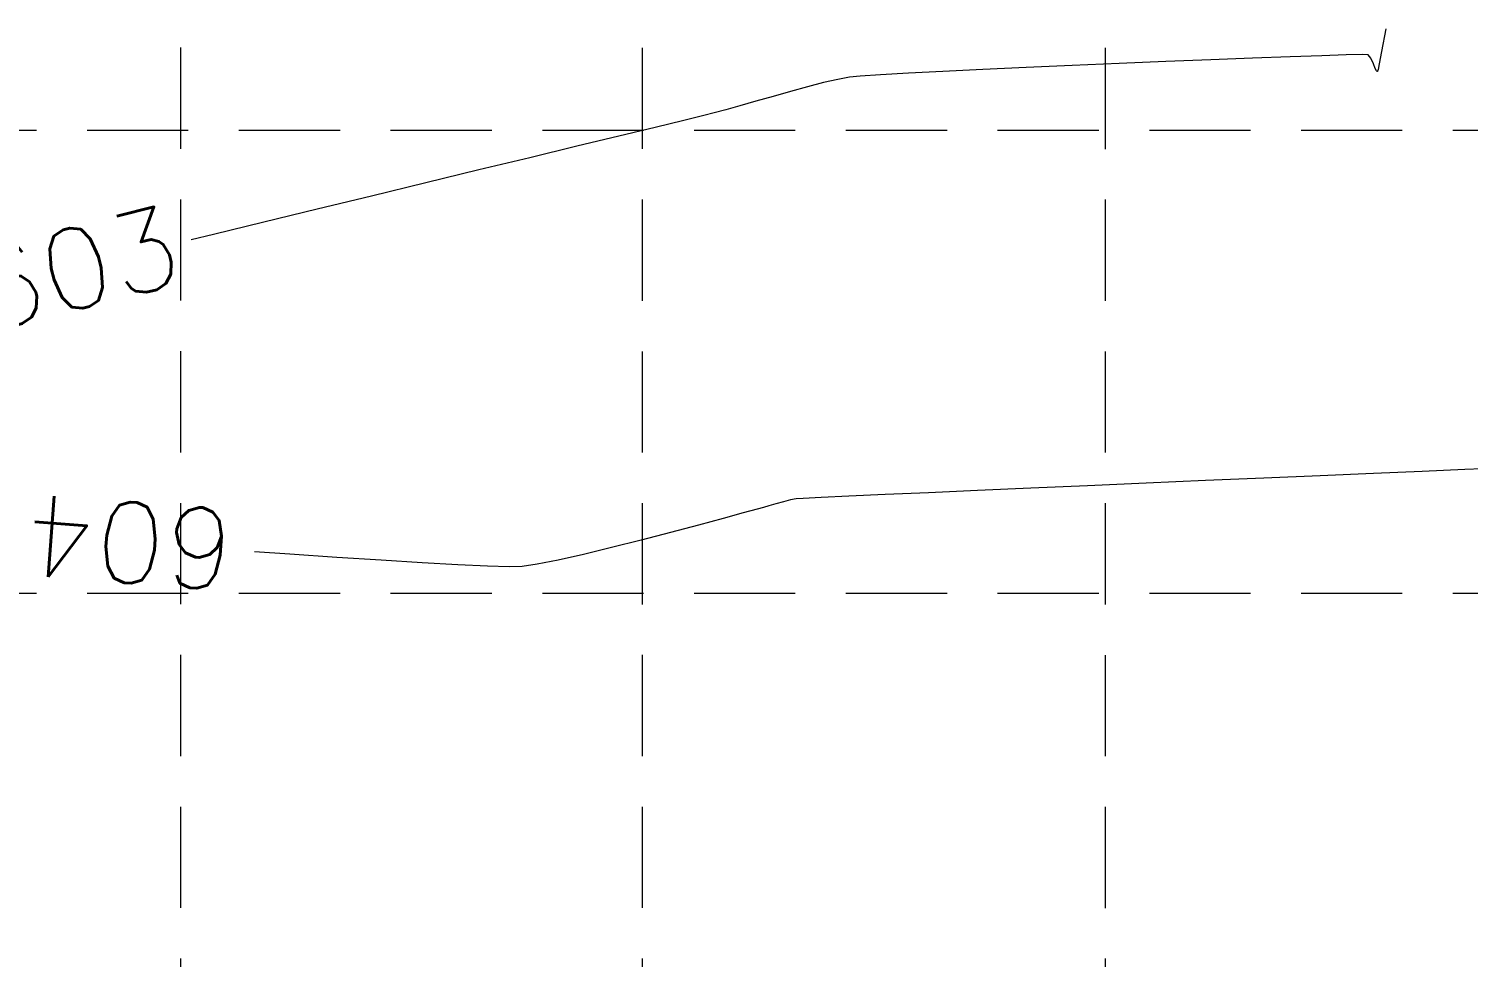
# Model space of a CAD drawing. Extents: x 2140663 to 2528301, y 336313 to 7007653.
# Drawn here: x 2527549.5 to 2527634.9, y 7006587.1 to 7006642.1 of the extents above; entities that cross this region are included whole.
import ezdxf

# ---------------------------------------------------------------- set-up
doc = ezdxf.new("R2010")
doc.units = 0
doc.header["$MEASUREMENT"] = 0
doc.linetypes.add('HIDDEN', pattern=[0.375, 0.25, -0.125])
doc.layers.add('1 EXISTING CONTOURS', color=43, linetype='Continuous')
doc.layers.add('GRID', color=254, linetype='HIDDEN')
doc.styles.add('L200', font='simplex', dxfattribs={"height": 12})

msp = doc.modelspace()

# ---------------------------------------------------------------- linework, layer by layer
at = {"layer": '1 EXISTING CONTOURS', "color": 43, "lineweight": 0}
for points, elevation in [([(2527629.97420197, 7006642.10377635), (2527629.723489377, 7006640.764248069)], 603), ([(2527627.625592851, 7006640.550761409), (2527626.173528906, 7006640.506419599)], 603), ([(2527628.927075238, 7006640.566345708), (2527628.57055769, 7006640.571784422)], 603), ([(2527629.58125972, 7006640.020394182), (2527629.512536824, 7006639.68700294)], 603), ([(2527598.805770667, 7006639.299478954), (2527598.164103181, 7006639.237999587)], 603), ([(2527599.997865451, 7006639.378497636), (2527598.805770667, 7006639.299478954)], 603), ([(2527603.707944177, 7006639.576581227), (2527601.65903935, 7006639.471912705)], 603), ([(2527611.367562382, 7006639.926678198), (2527608.643553878, 7006639.807106906)], 603), ([(2527629.47914011, 7006639.569825807), (2527629.46191224, 7006639.574410235)], 603), ([(2527629.486191763, 7006639.583539603), (2527629.47914011, 7006639.569825807)], 603), ([(2527594.663275554, 7006638.388284752), (2527593.628292342, 7006638.09574205)], 603), ([(2527591.669243633, 7006637.53315693), (2527590.831649362, 7006637.297010818)], 603), ([(2527589.533368997, 7006636.96232741), (2527588.3380326, 7006636.671657067)], 603), ([(2527584.49267192, 7006635.74144133), (2527581.988877843, 7006635.136615226)], 603), ([(2527586.63342854, 7006636.258908493), (2527584.49267192, 7006635.74144133)], 603), ([(2527581.988877843, 7006635.136615226), (2527579.195161412, 7006634.461789823)], 603), ([(2527579.195161412, 7006634.461789823), (2527576.18463773, 7006633.734324767)], 603), ([(2527569.805629024, 7006632.190914269), (2527566.583374206, 7006631.409688114)], 603), ([(2527563.43677255, 7006630.645260883), (2527560.438939156, 7006629.914992218)], 603), ([(2527622.738071919, 7006615.465104107), (2527619.269360979, 7006615.316490798)], 604), ([(2527629.242568904, 7006615.741757703), (2527626.088140367, 7006615.607956986)], 604), ([(2527636.762040863, 7006616.055929574), (2527634.656516571, 7006615.969035731)], 604), ([(2527598.134177767, 7006614.39141116), (2527596.488233954, 7006614.315216786)], 604), ([(2527608.921347389, 7006614.869005629), (2527605.748040665, 7006614.730267932)], 604), ([(2527593.061859351, 7006613.725141801), (2527592.68828826, 7006613.623892975)], 604), ([(2527594.250759126, 7006614.060142914), (2527593.803024257, 7006613.933780243)], 604), ([(2527594.996346571, 7006614.237715254), (2527594.668812373, 7006614.169403912)], 604), ([(2527596.488233954, 7006614.315216786), (2527595.416624416, 7006614.262887573)], 604), ([(2527589.206755892, 7006612.680738146), (2527587.556417859, 7006612.243551048)], 604), ([(2527590.671602794, 7006613.074590959), (2527589.206755892, 7006612.680738146)], 604), ([(2527564.974458307, 7006610.950431109), (2527562.880648104, 7006611.097616534)], 604), ([(2527585.809722433, 7006611.790129854), (2527584.05580335, 7006611.347574756)], 604), ([(2527570.388901448, 7006610.591798925), (2527567.750537361, 7006610.762319725)], 604), ([(2527577.985532586, 7006610.214173223), (2527576.687866136, 7006610.25005586)], 604), ([(2527578.750565185, 7006610.22801908), (2527577.985532586, 7006610.214173223)], 604)]:
    msp.add_lwpolyline(points, dxfattribs=dict(at, elevation=elevation))
at = {"layer": '1 EXISTING CONTOURS', "color": 43, "lineweight": 0, "extrusion": (0.04240199786182845, -0.9991006308562345, 0), "elevation": -6893162.599123757}
msp.add_lwpolyline([(2822436.43193548, 603.0000000000007), (2822433.643080578, 603.0000000000007)], dxfattribs=at)
at = {"layer": '1 EXISTING CONTOURS', "color": 43, "lineweight": 0, "extrusion": (0.04108489437960709, -0.9991556592712754, 0), "elevation": -6896877.29282402}
msp.add_lwpolyline([(2813349.822209604, 603.0000000000007), (2813347.052534355, 603.0000000000007)], dxfattribs=at)
at = {"layer": '1 EXISTING CONTOURS', "color": 43, "lineweight": 0, "extrusion": (0.03978419968845855, -0.9992082953294318, 0), "elevation": -6900533.752653615}
msp.add_lwpolyline([(2804372.035435275, 603.0000000000007), (2804369.366343627, 603.0000000000007)], dxfattribs=at)
at = {"layer": '1 EXISTING CONTOURS', "color": 43, "lineweight": 0, "extrusion": (0.03837419198704218, -0.9992634394339371, 0), "elevation": -6904484.09064226}
msp.add_lwpolyline([(2794634.489123474, 603.0000000000007), (2794632.002019419, 603.0000000000007)], dxfattribs=at)
at = {"layer": '1 EXISTING CONTOURS', "color": 43, "lineweight": 0, "extrusion": (0.03667316352615996, -0.9993273132847833, 0), "elevation": -6909231.188828941}
msp.add_lwpolyline([(2782879.66712413, 603), (2782877.443410667, 603)], dxfattribs=at)
at = {"layer": '1 EXISTING CONTOURS', "color": 43, "lineweight": 0, "extrusion": (0.03433758542441927, -0.9994102912353969, 0), "elevation": -6915716.049447996}
msp.add_lwpolyline([(2766726.727148115, 603.0000000000007), (2766724.848225233, 603.0000000000007)], dxfattribs=at)
at = {"layer": '1 EXISTING CONTOURS', "color": 43, "lineweight": 0, "extrusion": (0.02224189844959495, -0.9997526183778456, 0), "elevation": -6948687.999689284}
msp.add_lwpolyline([(2682844.269772144, 603.0000000000007), (2682843.32457348, 603.0000000000007)], dxfattribs=at)
at = {"layer": '1 EXISTING CONTOURS', "color": 43, "lineweight": 0, "extrusion": (0.8023621701626867, 0.5968374551683429, 0), "elevation": 6209899.356191119}
msp.add_lwpolyline([(4113279.462118063, 603), (4113279.713917585, 603)], dxfattribs=at)
at = {"layer": '1 EXISTING CONTOURS', "color": 43, "lineweight": 0, "extrusion": (0.9095480544836303, 0.4155987687482285, 0), "elevation": 5210951.218237208}
msp.add_lwpolyline([(5322396.204623523, 603.0000000000003), (5322396.579423351, 603.0000000000003)], dxfattribs=at)
at = {"layer": '1 EXISTING CONTOURS', "color": 43, "lineweight": 0, "extrusion": (0.917266374503443, 0.3982742750985929, 0), "elevation": 5109073.778958999}
msp.add_lwpolyline([(5420265.302966168, 603), (5420265.591185759, 603)], dxfattribs=at)
at = {"layer": '1 EXISTING CONTOURS', "color": 43, "lineweight": 0, "extrusion": (0.9822064847913482, -0.187804209840523, 0), "elevation": 1166777.673196622}
msp.add_lwpolyline([(7356667.498237203, 603.0000000000007), (7356666.740907762, 603.0000000000007)], dxfattribs=at)
at = {"layer": '1 EXISTING CONTOURS', "color": 43, "lineweight": 0, "extrusion": (0.185043310235276, -0.9827303665488166, 0), "elevation": -6417922.015404396}
msp.add_lwpolyline([(3780479.18852105, 603.0000000000007), (3780478.483475268, 603.0000000000007)], dxfattribs=at)
at = {"layer": '1 EXISTING CONTOURS', "color": 43, "lineweight": 0, "extrusion": (0.05614566627286516, -0.9984225879650241, 0), "elevation": -6853673.235265813}
msp.add_lwpolyline([(2917007.031247053, 603.0000000000007), (2917005.367448659, 603.0000000000007)], dxfattribs=at)
at = {"layer": '1 EXISTING CONTOURS', "color": 43, "lineweight": 0, "extrusion": (0.04782854420722268, -0.9988555603084052, 0), "elevation": -6877729.294461345}
msp.add_lwpolyline([(2859830.746654921, 603.0000000000007), (2859828.388668776, 603.0000000000007)], dxfattribs=at)
at = {"layer": '1 EXISTING CONTOURS', "color": 43, "lineweight": 0, "extrusion": (0.04558509599453689, -0.9989604591890358, 0), "elevation": -6884134.836426672}
msp.add_lwpolyline([(2844379.439420871, 603.0000000000007), (2844376.8564136, 603.0000000000007)], dxfattribs=at)
at = {"layer": '1 EXISTING CONTOURS', "color": 43, "lineweight": 0, "extrusion": (0.8844241392720248, 0.4666839850187042, 0), "elevation": 5505382.97476748}
msp.add_lwpolyline([(5017237.043894999, 603), (5017237.201341557, 603)], dxfattribs=at)
at = {"layer": '1 EXISTING CONTOURS', "color": 43, "lineweight": 0, "extrusion": (0.7459202801864485, 0.6660352360097551, 0), "elevation": 6552078.919014711}
msp.add_lwpolyline([(3542904.269299611, 603), (3542904.330135781, 603)], dxfattribs=at)
at = {"layer": '1 EXISTING CONTOURS', "color": 43, "lineweight": 0, "extrusion": (0.9690771554089588, -0.2467579114526642, 0), "elevation": 720524.2424707254}
msp.add_lwpolyline([(7413687.036296028, 603.0000000000007), (7413686.92953122, 603.0000000000007)], dxfattribs=at)
at = {"layer": '1 EXISTING CONTOURS', "color": 43, "lineweight": 0, "extrusion": (0.2638393463207907, -0.9645666380986945, 0), "elevation": -6091490.710838537}
msp.add_lwpolyline([(4286661.430672036, 603), (4286660.379103107, 603)], dxfattribs=at)
at = {"layer": '1 EXISTING CONTOURS', "color": 43, "lineweight": 0, "extrusion": (0.250007651872003, -0.9682438608147471, 0), "elevation": -6152216.612805748}
msp.add_lwpolyline([(4199043.259345813, 603), (4199042.277777203, 603)], dxfattribs=at)
at = {"layer": '1 EXISTING CONTOURS', "color": 43, "lineweight": 0, "extrusion": (0.2268431540557862, -0.9739313032539938, 0), "elevation": -6250616.974874543}
msp.add_lwpolyline([(4051114.413743719, 603), (4051113.54792121, 603)], dxfattribs=at)
at = {"layer": '1 EXISTING CONTOURS', "color": 43, "lineweight": 0, "extrusion": (0.2760617983264037, -0.9611398875839002, 0), "elevation": -6036587.309313357}
msp.add_lwpolyline([(4363635.11535891, 603.0000000000003), (4363634.130459408, 603.0000000000003)], dxfattribs=at)
at = {"layer": '1 EXISTING CONTOURS', "color": 43, "lineweight": 0, "extrusion": (0.2759746460072277, -0.9611649154859875, 0), "elevation": -6036982.956316705}
msp.add_lwpolyline([(4363088.784293698, 603), (4363087.730965081, 603)], dxfattribs=at)
at = {"layer": '1 EXISTING CONTOURS', "color": 43, "lineweight": 0, "extrusion": (0.2353368020248515, -0.9719138797304604, 0), "elevation": -6215012.875104039}
msp.add_lwpolyline([(4105517.655236553, 603), (4105515.901373279, 603)], dxfattribs=at)
at = {"layer": '1 EXISTING CONTOURS', "color": 43, "lineweight": 0, "extrusion": (0.2395440751207534, -0.9708854907117229, 0), "elevation": -6197173.068352373}
msp.add_lwpolyline([(4132399.006605008, 603.0000000000007), (4132398.375270378, 603.0000000000007)], dxfattribs=at)
at = {"layer": '1 EXISTING CONTOURS', "color": 43, "lineweight": 0, "extrusion": (-0.2585799412593997, 0.9659898622544055, 0), "elevation": 6114756.308630371}
msp.add_lwpolyline([(-4253402.979987442, 603), (-4253402.270532032, 603)], dxfattribs=at)
at = {"layer": '1 EXISTING CONTOURS', "color": 43, "lineweight": 0, "extrusion": (0.2350431175801509, -0.9719849447796007, 0), "elevation": -6216253.116989953}
msp.add_lwpolyline([(4103627.034909287, 603), (4103623.78978101, 603)], dxfattribs=at)
at = {"layer": '1 EXISTING CONTOURS', "color": 43, "lineweight": 0, "extrusion": (0.235286162087171, -0.9719261401620441, 0), "elevation": -6215226.781876562}
msp.add_lwpolyline([(4105178.080472055, 603), (4105174.76253179, 603)], dxfattribs=at)
at = {"layer": '1 EXISTING CONTOURS', "color": 43, "lineweight": 0, "extrusion": (0.236070974425441, -0.9717358154528539, 0), "elevation": -6211909.580208531}
msp.add_lwpolyline([(4110189.279331493, 603.0000000000007), (4110186.041206885, 603.0000000000007)], dxfattribs=at)
at = {"layer": '1 EXISTING CONTOURS', "color": 43, "lineweight": 0, "extrusion": (0.2375141405968219, -0.9713840811010613, 0), "elevation": -6205797.416128766}
msp.add_lwpolyline([(4119405.657145667, 603.0000000000007), (4119404.305384701, 603.0000000000007)], dxfattribs=at)
at = {"layer": '1 EXISTING CONTOURS', "color": 43, "lineweight": 0, "extrusion": (0.0429991338958487, -0.9990751095309135, 0), "elevation": -6891449.525363042}
msp.add_lwpolyline([(2826559.888539761, 604.0000000000003), (2826556.374934047, 604.0000000000003)], dxfattribs=at)
at = {"layer": '1 EXISTING CONTOURS', "color": 43, "lineweight": 0, "extrusion": (0.04260306377932249, -0.9990920773165081, 0), "elevation": -6892569.527268695}
msp.add_lwpolyline([(2823834.490702548, 604.0000000000007), (2823831.137589732, 604.0000000000007)], dxfattribs=at)
at = {"layer": '1 EXISTING CONTOURS', "color": 43, "lineweight": 0, "extrusion": (0.04210891364536477, -0.9991130263346621, 0), "elevation": -6893965.33660879}
msp.add_lwpolyline([(2820431.163560485, 604), (2820428.279210936, 604)], dxfattribs=at)
at = {"layer": '1 EXISTING CONTOURS', "color": 43, "lineweight": 0, "extrusion": (0.04175449529341772, -0.9991279007828738, 0), "elevation": -6894965.395365432}
msp.add_lwpolyline([(2817988.02181333, 604.0000000000007), (2817985.487446651, 604.0000000000007)], dxfattribs=at)
at = {"layer": '1 EXISTING CONTOURS', "color": 43, "lineweight": 0, "extrusion": (0.04510343728545883, -0.9989823221384035, 0), "elevation": -6885480.551132551}
msp.add_lwpolyline([(2841050.391764068, 604.0000000000003), (2841048.246300009, 604.0000000000003)], dxfattribs=at)
at = {"layer": '1 EXISTING CONTOURS', "color": 43, "lineweight": 0, "extrusion": (0.04444371769496133, -0.9990118897978395, 0), "elevation": -6887355.22774352}
msp.add_lwpolyline([(2836505.292303097, 604), (2836502.726147347, 604)], dxfattribs=at)
at = {"layer": '1 EXISTING CONTOURS', "color": 43, "lineweight": 0, "extrusion": (0.04400313482083513, -0.9990313929631739, 0), "elevation": -6888605.497430917}
msp.add_lwpolyline([(2833470.503940421, 604.0000000000007), (2833467.594159862, 604.0000000000007)], dxfattribs=at)
at = {"layer": '1 EXISTING CONTOURS', "color": 43, "lineweight": 0, "extrusion": (0.04341998217240958, -0.9990569078626841, 0), "elevation": -6890258.251309742}
msp.add_lwpolyline([(2829455.611776814, 604), (2829452.245948621, 604)], dxfattribs=at)
at = {"layer": '1 EXISTING CONTOURS', "color": 43, "lineweight": 0, "extrusion": (0.04319957864567701, -0.9990664624562453, 0), "elevation": -6890882.291330062}
msp.add_lwpolyline([(2827938.95767582, 604.0000000000007), (2827935.479425072, 604.0000000000007)], dxfattribs=at)
at = {"layer": '1 EXISTING CONTOURS', "color": 43, "lineweight": 0, "extrusion": (-0.2636437734967927, 0.9646201121148014, 0), "elevation": 6092336.345221518}
msp.add_lwpolyline([(-4285416.797594355, 604), (-4285415.940818284, 604)], dxfattribs=at)
at = {"layer": '1 EXISTING CONTOURS', "color": 43, "lineweight": 0, "extrusion": (0.2644961686994244, -0.9643867360884458, 0), "elevation": -6088546.660528963}
msp.add_lwpolyline([(4290800.045515426, 604), (4290799.708943149, 604)], dxfattribs=at)
at = {"layer": '1 EXISTING CONTOURS', "color": 43, "lineweight": 0, "extrusion": (-0.2759874907902315, 0.961161227332497, 0), "elevation": 6036901.37660359}
msp.add_lwpolyline([(-4363162.960432692, 604), (-4363162.527020425, 604)], dxfattribs=at)
at = {"layer": '1 EXISTING CONTOURS', "color": 43, "lineweight": 0, "extrusion": (0.2528631031985398, -0.9675020677191365, 0), "elevation": -6139778.265024503}
msp.add_lwpolyline([(4217167.270222169, 604), (4217166.838126714, 604)], dxfattribs=at)
at = {"layer": '1 EXISTING CONTOURS', "color": 43, "lineweight": 0, "extrusion": (0.05978732817324216, -0.998211137680754, 0), "elevation": -6842962.217984296}
msp.add_lwpolyline([(2941980.642743897, 604.0000000000007), (2941980.221712884, 604.0000000000007)], dxfattribs=at)
at = {"layer": '1 EXISTING CONTOURS', "color": 43, "lineweight": 0, "extrusion": (0.2622210186259671, -0.9650078431757747, 0), "elevation": -6098649.17050103}
msp.add_lwpolyline([(4276427.273352566, 604.0000000000003), (4276426.039971882, 604.0000000000003)], dxfattribs=at)
at = {"layer": '1 EXISTING CONTOURS', "color": 43, "lineweight": 0, "extrusion": (0.2512603118262848, -0.9679195502214831, 0), "elevation": -6146754.533760479}
msp.add_lwpolyline([(4206984.987913892, 604), (4206983.183326492, 604)], dxfattribs=at)
at = {"layer": '1 EXISTING CONTOURS', "color": 43, "lineweight": 0, "extrusion": (0.2351900367851199, -0.9719494053689286, 0), "elevation": -6215609.1458646}
msp.add_lwpolyline([(4104569.000633196, 604), (4104567.280369782, 604)], dxfattribs=at)
at = {"layer": '1 EXISTING CONTOURS', "color": 43, "lineweight": 0, "extrusion": (-0.06760650317516469, -0.9977120630364388, 0), "elevation": -7161460.095719478}
msp.add_lwpolyline([(2048092.382103091, 604.0000000000003), (2048089.599657977, 604.0000000000003)], dxfattribs=at)
at = {"layer": '1 EXISTING CONTOURS', "color": 43, "lineweight": 0, "extrusion": (-0.06038624510915158, -0.9981750855444237, 0), "elevation": -7146454.611880193}
msp.add_lwpolyline([(2099857.310673262, 604.0000000000007), (2099854.884580508, 604.0000000000007)], dxfattribs=at)
at = {"layer": '1 EXISTING CONTOURS', "color": 43, "lineweight": 0, "extrusion": (-0.05450859714767387, -0.9985133012819573, 0), "elevation": -7133968.174622049}
msp.add_lwpolyline([(2141896.694324445, 604.0000000000007), (2141894.565176222, 604.0000000000007)], dxfattribs=at)
at = {"layer": '1 EXISTING CONTOURS', "color": 43, "lineweight": 0, "extrusion": (-0.04516758485371204, -0.9989794238514038, 0), "elevation": -7113624.0052756}
msp.add_lwpolyline([(2208525.440378466, 604), (2208523.687272763, 604)], dxfattribs=at)
at = {"layer": '1 EXISTING CONTOURS', "color": 43, "lineweight": 0, "extrusion": (0.1422211581354415, -0.989834906526646, 0), "elevation": -6575912.202935996}
msp.add_lwpolyline([(3498374.798168275, 604.0000000000007), (3498373.89753693, 604.0000000000007)], dxfattribs=at)
at = {"layer": '1 EXISTING CONTOURS', "color": 43, "lineweight": 0, "extrusion": (0.1955067059798567, -0.9807023645922887, 0), "elevation": -6377240.574094567}
msp.add_lwpolyline([(3848643.907655527, 604.0000000000003), (3848642.642452465, 604.0000000000003)], dxfattribs=at)
at = {"layer": '1 EXISTING CONTOURS', "color": 43, "lineweight": 0, "extrusion": (0.2206285687241116, -0.9753579008050071, 0), "elevation": -6276296.457439334}
msp.add_lwpolyline([(4011155.991927056, 604), (4011154.453040473, 604)], dxfattribs=at)
at = {"layer": 'GRID', "color": 253, "linetype": 'HIDDEN', "lineweight": 0, "ltscale": 24}
for p, q in [((2527585.894514162, 7006031.98171064), (2527585.894514162, 7007624.562990395)), ((2527613.351986231, 7006031.977393753), (2527613.351986231, 7007624.562990395)), ((2527558.44858376, 7006031.986025713), (2527558.615889325, 7007623.424882863)), ((2527228.947377252, 7006636.093995878), (2528272.331315909, 7006636.093995878)), ((2527228.947377252, 7006608.636523809), (2528272.331315909, 7006608.636523809))]:
    msp.add_line(p, q, dxfattribs=at)

# ---------------------------------------------------------------- texts
at = {"layer": '1 EXISTING CONTOURS', "color": 43, "lineweight": 0, "char_height": 4.8, "width": 18.4, "attachment_point": 1, "style": 'L200'}
for s, insert, rotation in [('\\Ftxt.shx;\\W1.0000000000;\\T1.0000000000;\\o\\l603', (2527545.731695027, 7006628.73359244, 603), 14.105117278497836), ('\\Ftxt.shx;\\W1.0000000000;\\T1.0000000000;\\o\\l604', (2527561.499338158, 7006608.774749198, 604), 175.62293107049604)]:
    msp.add_mtext(s, dxfattribs=dict(at, insert=insert, rotation=rotation))

doc.saveas('drawing.dxf')
